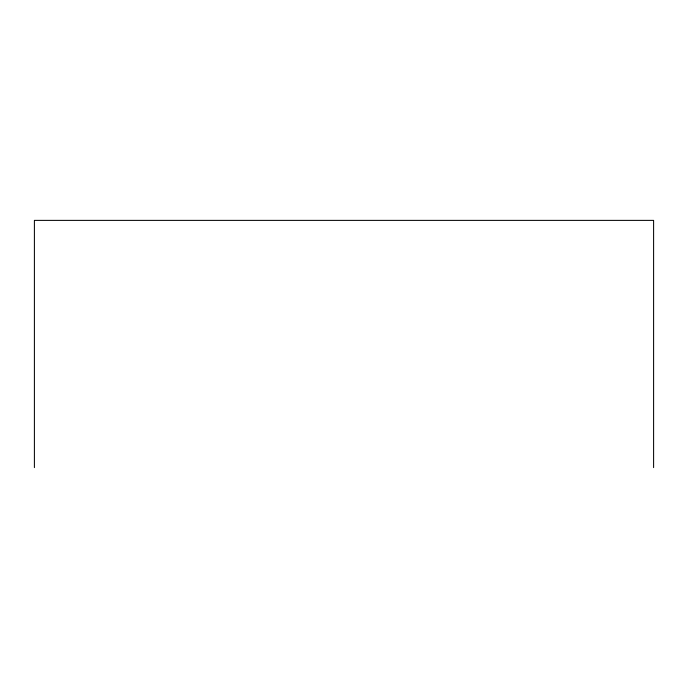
<?xml version="1.0" encoding="UTF-8"?>
<svg xmlns="http://www.w3.org/2000/svg" width="688" height="688" viewBox="0 0 688 688"><rect width="100%" height="100%" fill="white"/><g stroke="black" fill="none" stroke-linecap="round" stroke-linejoin="round"><path stroke-width="1.03" d="M653.6 467.616L653.6 220.384L34.4 220.384L34.4 467.616"/></g></svg>
